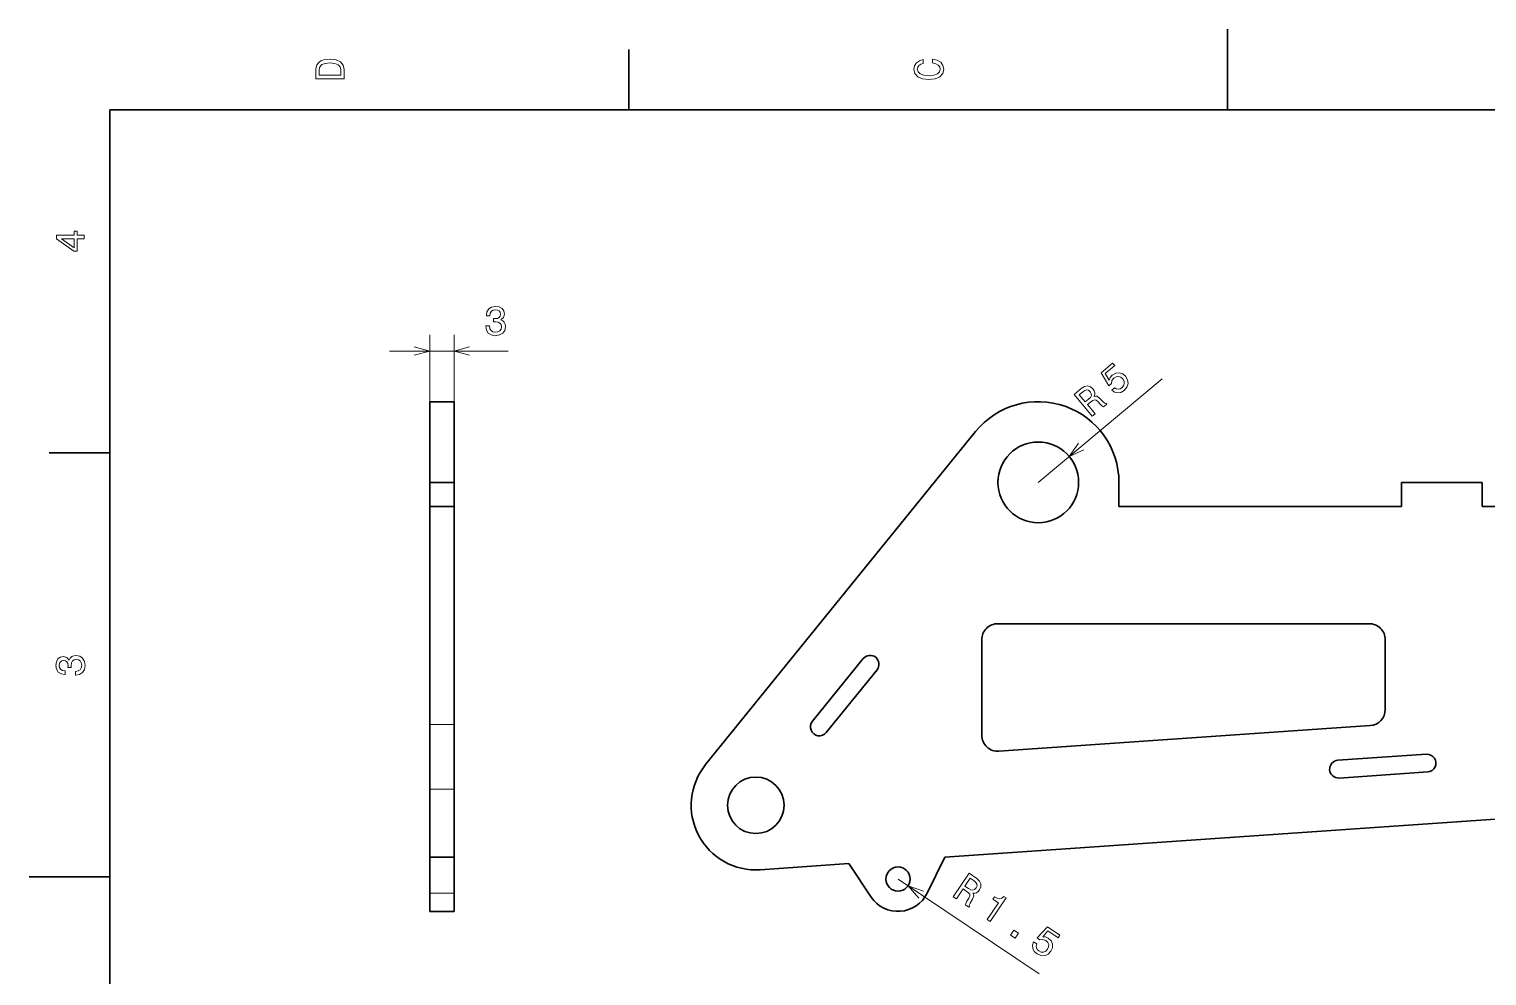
# Model space of a CAD drawing. Extents: x 0 to 297, y 0 to 210.
# Drawn here: x 0 to 180.6, y 92.7 to 210 of the extents above; entities that cross this region are included whole.
import ezdxf

# ---------------------------------------------------------------- set-up
doc = ezdxf.new("R2010")
doc.units = 0

msp = doc.modelspace()

# ---------------------------------------------------------------- linework, layer by layer
at = {"color": 7, "lineweight": 35, "ltscale": 0.25}
for p, q in [((148.5, 200), (148.5, 210)), ((49.651112, 163.855637), (49.651112, 153.855637)), ((52.651112, 163.855637), (52.651112, 153.855637)), ((170.038925, 153.855637), (180.038925, 153.855637)), ((97.055923, 124.258606), (103.353119, 132.02684)), ((98.764923, 122.87323), (105.062119, 130.641449)), ((10, 105), (0, 105))]:
    msp.add_line(p, q, dxfattribs=at)
at = {"color": 7, "lineweight": 35, "ltscale": 0.1875}
for p, q in [((74.300003, 200), (74.300003, 207.5)), ((10, 157.5), (2.5, 157.5))]:
    msp.add_line(p, q, dxfattribs=at)
at = {"color": 7, "lineweight": 35}
for p, q in [((287, 200), (10, 200)), ((10, 200), (10, 10)), ((117.270699, 160.152832), (83.824341, 118.893394)), ((49.651112, 123.855637), (49.651112, 150.855637)), ((52.651112, 123.855637), (52.651112, 150.855637)), ((135.038925, 150.855637), (170.038925, 150.855637)), ((166.038925, 136.355637), (120.038925, 136.355637)), ((120.176529, 120.554779), (166.176529, 123.727196)), ((113.463211, 107.452103), (235.58934, 115.874596))]:
    msp.add_line(p, q, dxfattribs=at)
at = {"color": 7, "lineweight": 13, "ltscale": 0.481907}
for p, q in [((49.651112, 152.855637), (49.651112, 172.131897)), ((52.651112, 152.855637), (52.651112, 172.131897))]:
    msp.add_line(p, q, dxfattribs=at)
at = {"color": 7, "lineweight": 13, "ltscale": 0.367752}
msp.add_line((44.651112, 170.131897), (59.361183, 170.131897), dxfattribs=at)
at = {"color": 7, "lineweight": 13, "ltscale": 0.5}
msp.add_line((125.038925, 153.855637), (140.378098, 166.68956), dxfattribs=at)
at = {"color": 7, "lineweight": 35, "ltscale": 0.075}
for p, q in [((52.651112, 163.855637), (49.651112, 163.855637)), ((52.651112, 153.855637), (49.651112, 153.855637)), ((49.651112, 153.855637), (49.651112, 150.855637)), ((52.651112, 153.855637), (52.651112, 150.855637)), ((135.038925, 150.855637), (135.038925, 153.855637)), ((170.038925, 150.855637), (170.038925, 153.855637)), ((180.038925, 153.855637), (180.038925, 150.855637)), ((52.651112, 150.855637), (49.651112, 150.855637)), ((52.651112, 107.452103), (49.651112, 107.452103)), ((52.651112, 100.717155), (49.651112, 100.717155))]:
    msp.add_line(p, q, dxfattribs=at)
at = {"color": 7, "lineweight": 35, "ltscale": 0.45}
msp.add_line((180.038925, 150.855637), (198.038925, 150.855637), dxfattribs=at)
at = {"color": 7, "lineweight": 35, "ltscale": 0.29514}
msp.add_line((118.038925, 134.355637), (118.038925, 122.550041), dxfattribs=at)
at = {"color": 7, "lineweight": 35, "ltscale": 0.215829}
msp.add_line((168.038925, 125.722458), (168.038925, 134.355637), dxfattribs=at)
at = {"color": 7, "lineweight": 13, "ltscale": 0.075}
for p, q in [((52.651112, 123.855637), (49.651112, 123.855637)), ((52.651112, 115.874596), (49.651112, 115.874596)), ((52.651112, 102.960236), (49.651112, 102.960236))]:
    msp.add_line(p, q, dxfattribs=at)
at = {"color": 7, "lineweight": 35, "ltscale": 0.199526}
for p, q in [((49.651112, 123.855637), (49.651112, 115.874596)), ((52.651112, 123.855637), (52.651112, 115.874596))]:
    msp.add_line(p, q, dxfattribs=at)
at = {"color": 7, "lineweight": 35, "ltscale": 0.275}
for p, q in [((162.170624, 119.431664), (173.144562, 120.188484)), ((162.321991, 117.236877), (173.295929, 117.993698)), ((90.58934, 105.874596), (101.563278, 106.631416))]:
    msp.add_line(p, q, dxfattribs=at)
at = {"color": 7, "lineweight": 35, "ltscale": 0.210562}
for p, q in [((49.651112, 107.452103), (49.651112, 115.874596)), ((52.651112, 107.452103), (52.651112, 115.874596))]:
    msp.add_line(p, q, dxfattribs=at)
at = {"color": 7, "lineweight": 35, "ltscale": 0.112297}
for p, q in [((49.651112, 102.960236), (49.651112, 107.452103)), ((52.651112, 102.960236), (52.651112, 107.452103))]:
    msp.add_line(p, q, dxfattribs=at)
at = {"color": 7, "lineweight": 35, "ltscale": 0.125}
for p, q in [((101.563278, 106.631416), (104.35527, 102.483551)), ((111.267059, 102.960236), (113.463211, 107.452103))]:
    msp.add_line(p, q, dxfattribs=at)
at = {"color": 7, "lineweight": 35, "ltscale": 0.056077}
for p, q in [((49.651112, 102.960236), (49.651112, 100.717155)), ((52.651112, 102.960236), (52.651112, 100.717155))]:
    msp.add_line(p, q, dxfattribs=at)
at = {"color": 7, "lineweight": 13}
msp.add_line((107.673569, 104.717155), (125.142578, 92.983124), dxfattribs=at)
for points in [[(35.533215, 204.994965), (35.533215, 203.829971), (39.033215, 203.829971), (39.033215, 204.994965), (38.922264, 205.544678), (38.584366, 205.953171), (38.034657, 206.205338), (37.283215, 206.296112), (36.516644, 206.215424), (36.21405, 206.114563), (35.971977, 205.973343), (35.644165, 205.56485), (35.563473, 205.297562)], [(111.93206, 205.817017), (112.35569, 205.716141), (112.658287, 205.549713), (112.844887, 205.317734), (112.905403, 205.045395), (112.814629, 204.71759), (112.54229, 204.460388), (112.098488, 204.28891), (111.483215, 204.233429), (110.872986, 204.28891), (110.424141, 204.455338), (110.151802, 204.71254), (110.055984, 205.045395), (110.106415, 205.287476), (110.247627, 205.494247), (110.474571, 205.655624), (110.787247, 205.766571), (110.787247, 206.245682), (110.308144, 206.094391), (109.94503, 205.832138), (109.718086, 205.474075), (109.637398, 205.045395), (109.763474, 204.510818), (110.116501, 204.10231), (110.696472, 203.840057), (111.483215, 203.749283), (112.269958, 203.840057), (112.84993, 204.10231), (113.208, 204.510818), (113.329041, 205.045395), (113.233215, 205.51442), (112.965927, 205.892654), (112.527161, 206.159943), (111.93206, 206.301163)], [(35.951801, 204.959656), (36.027451, 205.342941), (36.259438, 205.605194), (36.672985, 205.761536), (37.283215, 205.811966), (37.873272, 205.756485), (38.286816, 205.600143), (38.533936, 205.332855), (38.614628, 204.959656), (38.614628, 204.298996), (35.951801, 204.298996)], [(6.833213, 184.02739), (6.833213, 184.481277), (5.965778, 184.481277), (5.965778, 184.98056), (5.56232, 184.98056), (5.56232, 184.481277), (3.408862, 184.481277), (3.408862, 184.022339), (5.521974, 182.489197), (5.965778, 182.489197), (5.965778, 184.02739)], [(5.56232, 182.912827), (3.993876, 184.02739), (5.56232, 184.02739)], [(56.572281, 173.231323), (56.572281, 173.196014), (56.652969, 172.711868), (56.890003, 172.348755), (57.263203, 172.116776), (57.757439, 172.031036), (58.281933, 172.116776), (58.675304, 172.338669), (58.927467, 172.691696), (59.018246, 173.145584), (58.977898, 173.443146), (58.866947, 173.685211), (58.68539, 173.871811), (58.443317, 174.00798), (58.771126, 174.280319), (58.887123, 174.714035), (58.811474, 175.107407), (58.594612, 175.404953), (58.241589, 175.591553), (57.757439, 175.65712), (57.303547, 175.576431), (56.955566, 175.354523), (56.728619, 175.001495), (56.652969, 174.532471), (56.652969, 174.497177), (57.101818, 174.497177), (57.142166, 174.819946), (57.273289, 175.051926), (57.485104, 175.193146), (57.782654, 175.243576), (58.044903, 175.203232), (58.236546, 175.097321), (58.352539, 174.925842), (58.397926, 174.693863), (58.352539, 174.446747), (58.231503, 174.280319), (58.019684, 174.179443), (57.732224, 174.1492), (57.535538, 174.154236), (57.535538, 173.755814), (57.782654, 173.7659), (58.100376, 173.72052), (58.33741, 173.599487), (58.478619, 173.402802), (58.529053, 173.145584), (58.473576, 172.853088), (58.327324, 172.63623), (58.095333, 172.500061), (57.787697, 172.454666), (57.469975, 172.505096), (57.237984, 172.656403), (57.091732, 172.898468), (57.036255, 173.231323)], [(134.139832, 165.268036), (134.490295, 165.022064), (134.886932, 164.93309), (135.294891, 165.011383), (135.69928, 165.251099), (136.031677, 165.647568), (136.17868, 166.092773), (136.119659, 166.556274), (135.869522, 167.004562), (135.502808, 167.309265), (135.080902, 167.436279), (134.638702, 167.375366), (134.208496, 167.127197), (133.95723, 166.838074), (133.839691, 166.522736), (133.342804, 167.336655), (134.518677, 168.320465), (134.253296, 168.637634), (132.818298, 167.436996), (133.796478, 165.835602), (134.105927, 166.094498), (134.178162, 166.463989), (134.409363, 166.769226), (134.692505, 166.933792), (134.985596, 166.968597), (135.264084, 166.879395), (135.510513, 166.67131), (135.671844, 166.392029), (135.70665, 166.098938), (135.617432, 165.820465), (135.409363, 165.574036), (135.181702, 165.429581), (134.948685, 165.385864), (134.716141, 165.428024), (134.499542, 165.569)], [(131.726807, 162.058945), (132.086548, 162.359909), (131.138321, 163.493225), (131.505768, 163.800659), (131.786255, 164.015594), (132.00174, 164.103836), (132.20137, 164.053864), (132.430984, 163.858017), (132.741577, 163.526077), (132.955719, 163.317291), (133.115417, 163.220749), (133.521545, 163.560547), (133.460052, 163.634048), (133.280487, 163.667908), (133.081253, 163.843155), (132.691711, 164.253708), (132.357361, 164.51973), (132.184265, 164.545868), (131.983521, 164.502853), (132.057343, 164.729004), (132.052368, 164.955002), (131.979599, 165.183441), (131.831284, 165.407852), (131.50528, 165.687454), (131.146698, 165.801682), (130.768433, 165.735077), (130.378235, 165.49411), (129.480881, 164.743301)], [(130.552765, 165.081192), (130.808121, 165.255386), (131.035919, 165.32106), (131.253632, 165.273056), (131.466431, 165.089447), (131.615448, 164.832733), (131.624298, 164.609985), (131.504608, 164.391495), (131.277115, 164.168274), (130.863251, 163.821991), (130.115677, 164.715485)], [(5.73379, 129.979111), (5.769093, 129.979111), (6.253242, 130.059799), (6.616354, 130.296829), (6.848343, 130.670029), (6.934078, 131.164276), (6.848343, 131.688766), (6.626441, 132.082138), (6.273415, 132.334305), (5.819525, 132.425079), (5.521974, 132.384735), (5.279899, 132.273788), (5.0933, 132.092224), (4.957133, 131.850143), (4.684798, 132.177963), (4.251081, 132.293961), (3.857709, 132.218307), (3.560158, 132.00145), (3.373559, 131.648422), (3.307997, 131.164276), (3.388689, 130.710388), (3.610591, 130.362396), (3.963617, 130.135452), (4.432637, 130.059799), (4.46794, 130.059799), (4.46794, 130.508652), (4.145173, 130.548996), (3.913184, 130.680115), (3.771974, 130.891937), (3.721542, 131.189484), (3.761888, 131.451736), (3.867795, 131.643372), (4.039265, 131.759369), (4.271254, 131.804764), (4.518372, 131.759369), (4.684798, 131.638336), (4.785663, 131.426514), (4.815922, 131.139053), (4.810879, 130.942368), (5.209294, 130.942368), (5.199208, 131.189484), (5.244596, 131.507217), (5.365634, 131.744247), (5.56232, 131.885452), (5.819525, 131.935883), (6.112032, 131.880417), (6.328891, 131.734161), (6.465058, 131.502167), (6.510447, 131.194534), (6.460014, 130.876801), (6.308718, 130.644821), (6.066643, 130.498566), (5.73379, 130.443085)], [(114.511032, 102.533691), (114.900375, 102.272171), (115.724312, 103.498802), (116.122025, 103.231659), (116.406647, 103.022247), (116.551476, 102.839905), (116.559158, 102.634262), (116.435104, 102.359146), (116.202957, 101.968307), (116.062164, 101.70443), (116.013977, 101.524155), (116.453552, 101.228897), (116.506981, 101.308441), (116.489433, 101.490334), (116.602165, 101.73053), (116.887817, 102.219093), (117.050049, 102.61438), (117.026871, 102.787903), (116.929588, 102.968674), (117.167351, 102.960861), (117.382988, 103.028641), (117.582077, 103.162231), (117.756233, 103.367241), (117.933838, 103.75827), (117.943542, 104.134506), (117.774094, 104.479187), (117.433868, 104.786697), (116.462608, 105.439095)], [(117.085999, 104.50396), (117.324501, 104.307304), (117.451088, 104.106842), (117.465698, 103.884392), (117.348709, 103.62883), (117.143745, 103.414139), (116.932289, 103.343536), (116.689095, 103.397537), (116.411293, 103.553757), (115.963341, 103.854652), (116.612923, 104.821724)], [(118.719627, 99.706757), (119.100594, 99.450867), (121.066231, 102.377197), (120.781548, 102.56842), (120.53466, 102.363663), (120.268646, 102.293251), (119.970901, 102.347443), (119.630234, 102.527664), (119.43058, 102.230423), (120.108788, 101.774872)], [(121.607445, 97.766998), (122.185173, 97.378937), (122.604172, 98.002716), (122.026443, 98.390778)], [(124.468376, 96.944931), (124.329887, 96.539772), (124.355057, 96.134048), (124.543999, 95.764114), (124.886971, 95.442612), (125.36042, 95.233948), (125.828941, 95.216934), (126.257607, 95.402878), (126.618355, 95.768089), (126.808708, 96.205231), (126.813034, 96.645828), (126.631218, 97.053497), (126.272942, 97.39743), (125.925209, 97.558105), (125.5896, 97.583054), (126.232674, 98.287178), (127.505356, 97.432312), (127.735947, 97.775604), (126.18277, 98.818878), (124.917671, 97.432922), (125.252594, 97.207962), (125.627571, 97.241623), (125.985176, 97.104698), (126.222176, 96.878677), (126.337326, 96.606918), (126.329315, 96.314606), (126.198204, 96.019928), (125.974998, 95.787109), (125.703239, 95.671967), (125.410927, 95.679977), (125.116249, 95.811081), (124.914047, 95.989426), (124.807083, 96.201012), (124.782722, 96.436081), (124.857719, 96.683403)]]:
    msp.add_lwpolyline(points, close=True, dxfattribs=at)
for points in [[(47.719261, 169.614258), (49.651112, 170.131897), (47.719261, 170.649536)], [(54.582962, 170.649536), (52.651112, 170.131897), (54.582962, 169.614258)], [(130.023193, 158.70079), (128.873718, 157.064117), (130.687531, 157.906769)], [(110.81102, 103.233276), (108.918732, 103.880768), (110.233765, 102.373886)]]:
    msp.add_lwpolyline(points, dxfattribs=at)
at = {"color": 7, "lineweight": 35}
for centre, radius in [((125.038925, 153.855637), 5), ((90.038925, 113.855637), 3.5), ((107.673569, 104.717155), 1.5)]:
    msp.add_circle(centre, radius, dxfattribs=at)
for centre, radius, start, end in [((125.038925, 153.855637), 10, 0, 140.970556), ((120.038925, 134.355637), 2, 90.000003, 180.000005), ((166.038925, 134.355637), 2, 0, 90.000003), ((104.207611, 131.334137), 1.1, 320.970557, 140.970556), ((166.038925, 125.722458), 2, 273.945183, 360), ((97.910416, 123.565918), 1.1, 140.970556, 320.970557), ((120.038925, 122.550041), 2, 180.000005, 273.945183), ((162.246307, 118.334274), 1.1, 93.945188, 273.945183), ((173.220245, 119.091095), 1.1, 273.945183, 93.945188), ((90.038925, 113.855637), 8, 140.970556, 273.945183), ((107.673569, 104.717155), 4, 213.945188, 333.945186)]:
    msp.add_arc(centre, radius, start, end, dxfattribs=at)

doc.saveas('drawing.dxf')
